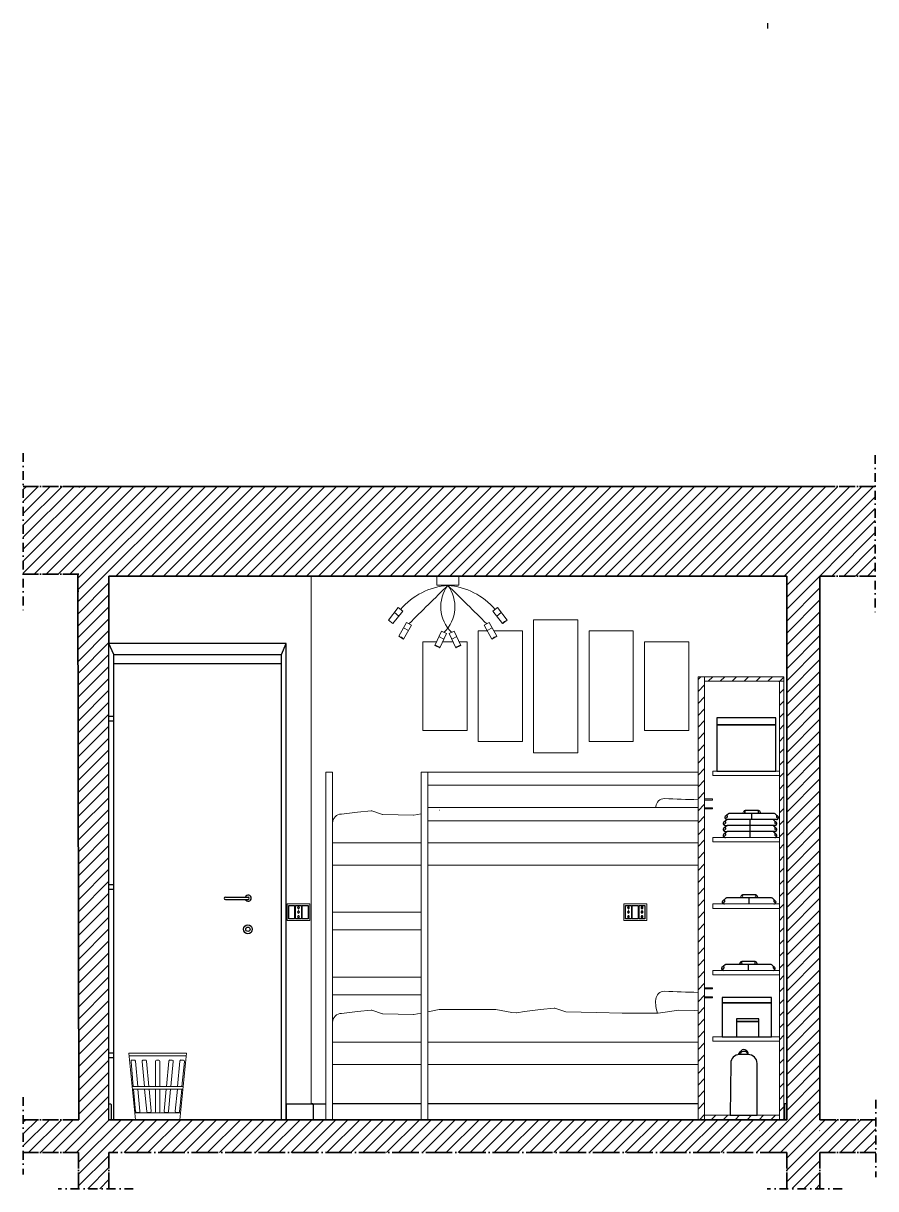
# Model space of a CAD drawing. Header units: millimetres. Extents: x 1104 to 6167, y 592 to 2113.
# Drawn here: x 5556 to 5941, y 968 to 1494 of the extents above; entities that cross this region are included whole.
import ezdxf

# ---------------------------------------------------------------- set-up
doc = ezdxf.new("R2010")
doc.units = ezdxf.units.MM
doc.linetypes.add('ACAD_ISO04W100', pattern=[30, 24, -3, 0, -3])
doc.linetypes.add('DASHDOT', pattern=[1, 0.5, -0.25, 0, -0.25])
for name, color, linetype, lineweight in [('A-DOOR-FULL', 9, 'Continuous', 25), ('A-FLOR-LEVL', 3, 'Continuous', 35), ('A-FURN', 2, 'Continuous', 18), ('A-WALL-FULL-EXTR', 3, 'Continuous', 35), ('acessori 2', 7, 'Continuous', 13), ('CAMPITURA', 14, 'Continuous', 25)]:
    doc.layers.add(name, color=color, linetype=linetype, lineweight=lineweight)
for name, color, linetype in [('A-SECT-D-MCUC', 12, 'Continuous'), ('ACCESSORI', 8, 'Continuous'), ('BATTISCOPA', 10, 'Continuous'), ('SECT-SYMB', 6, 'Continuous')]:
    doc.layers.add(name, color=color, linetype=linetype)
pattern_1 = [(45, (-157.64, 33.828), (-2.6940768, 2.6940768), [])]

msp = doc.modelspace()

# ---------------------------------------------------------------- hatches: boundary and pattern name
at = {"layer": 'A-SECT-D-MCUC'}
h = msp.add_hatch(dxfattribs=at)
h.set_pattern_fill('ANSI31', color=256, scale=1.2)
h.set_pattern_definition(pattern_1)
h.paths.add_polyline_path([(5864.09, 1199.09), (5861.09, 1199.09), (5861.09, 999.09), (5864.09, 999.09)])
h = msp.add_hatch(dxfattribs=at)
h.set_pattern_fill('ANSI31', color=256, scale=1.2)
h.set_pattern_definition(pattern_1)
h.paths.add_polyline_path([(5899.85, 1197.09), (5899.85, 1199.09), (5864.09, 1199.09), (5864.09, 1197.09)])
h = msp.add_hatch(dxfattribs=at)
h.set_pattern_fill('ANSI31', color=256, scale=1.2)
h.set_pattern_definition(pattern_1)
h.paths.add_polyline_path([(5899.85, 1197.09), (5897.85, 1197.09), (5897.85, 999.09), (5899.85, 999.09)])
h = msp.add_hatch(dxfattribs=at)
h.set_pattern_fill('ANSI31', color=256, scale=1.2)
h.set_pattern_definition(pattern_1)
h.paths.add_polyline_path([(5864.09, 1001.09), (5864.09, 999.09), (5897.85, 999.09), (5897.85, 1001.09)])

# ---------------------------------------------------------------- linework, layer by layer
msp.add_line((5693.09, 999.09), (5696.59, 999.09))
at = {"layer": 'A-DOOR-FULL'}
for p, q in [((5595.11, 999.09), (5595.11, 1214.09)), ((5675.11, 1214.09), (5595.11, 1214.09)), ((5597.32, 1209.09), (5595.11, 1214.09)), ((5675.11, 1214.09), (5596.15, 1214.09)), ((5673.09, 1209.09), (5675.11, 1214.09)), ((5675.11, 999.09), (5675.11, 1214.09)), ((5597.32, 999.09), (5597.32, 1209.09)), ((5597.32, 1209.09), (5673.09, 1209.09)), ((5597.32, 1205.09), (5673.09, 1205.09)), ((5673.09, 999.09), (5673.09, 1209.09)), ((5597.32, 1181.09), (5595.11, 1181.09)), ((5597.32, 1179.09), (5595.11, 1179.09)), ((5597.32, 1105.09), (5595.11, 1105.09)), ((5597.32, 1103.09), (5595.11, 1103.09)), ((5647.71, 1099.59), (5657.99, 1099.59)), ((5597.32, 1029.09), (5595.11, 1029.09)), ((5597.32, 1027.09), (5595.11, 1027.09))]:
    msp.add_line(p, q, dxfattribs=at)
msp.add_lwpolyline([(5647.71, 1098.59), (5657.99, 1098.59, 1), (5657.99, 1099.59)], format="xyb", dxfattribs=at)
for radius in [2, 1]:
    msp.add_circle((5657.86, 1085.09), radius, dxfattribs=at)
for centre, radius, start, end in [((5657.99, 1099.09), 1.38, 201.3169, 158.6831), ((5647.71, 1099.09), 0.5, 90, 270)]:
    msp.add_arc(centre, radius, start, end, dxfattribs=at)
at = {"layer": 'A-FLOR-LEVL', "linetype": 'ACAD_ISO04W100', "ltscale": 0.3}
for p, q in [((5581.46, 1285.02), (5556.46, 1285.02)), ((5941.15, 1285.02), (5916.15, 1285.02)), ((5581.46, 1245.45), (5556.46, 1245.45)), ((5941.15, 1244.55), (5916.15, 1244.55)), ((5581.46, 999.09), (5556.46, 999.09)), ((5916.15, 999.09), (5941.31, 999.09)), ((5581.45, 984.31), (5556.46, 984.31)), ((5581.45, 984.31), (5581.45, 967.96)), ((5595.11, 984.31), (5595.11, 967.96)), ((5901.15, 984.31), (5901.15, 967.96)), ((5941.31, 984.31), (5916.15, 984.31)), ((5916.15, 984.31), (5916.15, 967.96))]:
    msp.add_line(p, q, dxfattribs=at)
at = {"layer": 'A-FLOR-LEVL'}
msp.add_line((5595.11, 999.09), (5901.15, 999.09), dxfattribs=at)
at = {"layer": 'A-FLOR-LEVL', "linetype": 'ACAD_ISO04W100', "ltscale": 0.5}
msp.add_line((5901.15, 984.31), (5595.11, 984.31), dxfattribs=at)
at = {"layer": 'A-FURN'}
for p, q in [((5686.37, 1244.55), (5686.37, 1006.09)), ((5743.1, 1240.39), (5743.1, 1244.55)), ((5753.16, 1240.39), (5753.16, 1244.55)), ((5743.1, 1240.39), (5753.16, 1240.39)), ((5724.03, 1228.1), (5726.05, 1226.53)), ((5772.23, 1228.1), (5770.21, 1226.53)), ((5728.08, 1221.19), (5730.31, 1219.95)), ((5768.18, 1221.19), (5765.95, 1219.95)), ((5806.87, 1224.8), (5786.87, 1224.8)), ((5786.87, 1224.8), (5786.87, 1164.8)), ((5806.87, 1164.8), (5806.87, 1224.8)), ((5744.08, 1217.22), (5746.39, 1216.13)), ((5752.18, 1217.22), (5749.87, 1216.13)), ((5761.87, 1219.8), (5761.87, 1169.8)), ((5766.03, 1219.8), (5761.87, 1219.8)), ((5781.87, 1219.8), (5768.95, 1219.8)), ((5781.87, 1169.8), (5781.87, 1219.8)), ((5831.87, 1219.8), (5811.87, 1219.8)), ((5811.87, 1219.8), (5811.87, 1169.8)), ((5831.87, 1169.8), (5831.87, 1219.8)), ((5736.87, 1214.8), (5736.87, 1174.8)), ((5738.18, 1214.8), (5736.87, 1214.8)), ((5742.94, 1214.8), (5738.18, 1214.8)), ((5750.49, 1214.8), (5745.77, 1214.8)), ((5756.87, 1214.8), (5753.32, 1214.8)), ((5756.87, 1174.8), (5756.87, 1214.8)), ((5856.87, 1214.8), (5836.87, 1214.8)), ((5836.87, 1214.8), (5836.87, 1174.8)), ((5856.87, 1174.8), (5856.87, 1214.8)), ((5861.09, 999.09), (5861.09, 1199.09)), ((5861.09, 1199.09), (5899.85, 1199.09)), ((5864.09, 1199.09), (5864.09, 999.09)), ((5864.09, 1197.09), (5899.85, 1197.09)), ((5897.85, 1197.09), (5897.85, 999.09)), ((5899.85, 1199.09), (5899.85, 999.09)), ((5736.87, 1174.8), (5756.87, 1174.8)), ((5836.87, 1174.8), (5856.87, 1174.8)), ((5761.87, 1169.8), (5781.87, 1169.8)), ((5811.87, 1169.8), (5831.87, 1169.8)), ((5786.87, 1164.8), (5806.87, 1164.8)), ((5696.09, 1156.09), (5693.09, 1156.09)), ((5693.09, 1156.09), (5693.09, 999.09)), ((5696.09, 999.09), (5696.09, 1156.09)), ((5736.09, 1156.09), (5736.09, 999.09)), ((5739.09, 1156.09), (5736.09, 1156.09)), ((5739.09, 999.09), (5739.09, 1156.09)), ((5861.09, 1156.09), (5739.09, 1156.09)), ((5867.85, 1156.53), (5867.85, 1154.53)), ((5897.85, 1156.53), (5867.85, 1156.53)), ((5897.85, 1154.53), (5867.85, 1154.53)), ((5739.09, 1150.09), (5861.09, 1150.09)), ((5700.09, 1137.09), (5707.31, 1137.94)), ((5707.31, 1137.94), (5713.58, 1138.6)), ((5713.79, 1138.57), (5718.68, 1136.91)), ((5718.83, 1136.89), (5732.61, 1136.56)), ((5732.72, 1136.57), (5736.09, 1137.24)), ((5861.09, 1140.09), (5739.09, 1140.09)), ((5696.09, 1133.09), (5696.09, 1124.09)), ((5739.09, 1134.09), (5861.09, 1134.09)), ((5897.85, 1126.53), (5867.85, 1126.53)), ((5867.85, 1126.53), (5867.85, 1124.53)), ((5736.09, 1124.09), (5696.09, 1124.09)), ((5861.09, 1124.09), (5739.09, 1124.09)), ((5897.85, 1124.53), (5867.85, 1124.53)), ((5736.09, 1114.09), (5696.09, 1114.09)), ((5861.09, 1114.09), (5739.09, 1114.09)), ((5897.85, 1096.53), (5867.85, 1096.53)), ((5867.85, 1096.53), (5867.85, 1094.53)), ((5897.85, 1094.53), (5867.85, 1094.53)), ((5696.09, 1092.79), (5736.09, 1092.79)), ((5736.09, 1084.79), (5696.09, 1084.79)), ((5696.09, 1063.49), (5736.09, 1063.49)), ((5897.85, 1066.53), (5867.85, 1066.53)), ((5867.85, 1066.53), (5867.85, 1064.53)), ((5897.85, 1064.53), (5867.85, 1064.53)), ((5736.09, 1055.49), (5696.09, 1055.49)), ((5864.09, 1054.64), (5864.09, 1054.14)), ((5696.09, 1043.09), (5696.09, 1034.09)), ((5696.09, 1034.09), (5736.09, 1034.09)), ((5739.09, 1034.09), (5861.09, 1034.09)), ((5897.85, 1036.53), (5867.85, 1036.53)), ((5867.85, 1036.53), (5867.85, 1034.53)), ((5897.85, 1034.53), (5867.85, 1034.53)), ((5630.12, 1029.09), (5604.12, 1029.09)), ((5604.12, 1029.09), (5607.12, 999.09)), ((5630, 1027.93), (5604.24, 1027.93)), ((5630.12, 1029.09), (5627.12, 999.09)), ((5606.13, 1014.09), (5605.09, 1025.43)), ((5605.54, 1025.97), (5606.51, 1026.06)), ((5607.05, 1025.61), (5608.11, 1014.09)), ((5611.13, 1014.09), (5610.09, 1025.43)), ((5610.54, 1025.97), (5611.51, 1026.06)), ((5612.05, 1025.61), (5613.11, 1014.09)), ((5616.13, 1014.09), (5616.13, 1025.48)), ((5616.63, 1025.98), (5617.6, 1025.98)), ((5618.1, 1025.48), (5618.1, 1014.09)), ((5621.12, 1014.09), (5622.2, 1025.61)), ((5622.75, 1026.06), (5623.72, 1025.97)), ((5624.17, 1025.43), (5623.1, 1014.09)), ((5626.12, 1014.09), (5627.2, 1025.61)), ((5627.75, 1026.06), (5628.72, 1025.97)), ((5629.17, 1025.43), (5628.1, 1014.09)), ((5696.09, 1024.09), (5736.09, 1024.09)), ((5739.09, 1024.09), (5861.09, 1024.09)), ((5628.62, 1014.09), (5605.62, 1014.09)), ((5628.5, 1012.93), (5605.74, 1012.93)), ((5607.17, 1002.76), (5606.24, 1012.93)), ((5608.22, 1012.93), (5609.14, 1002.94)), ((5612.17, 1002.76), (5611.24, 1012.93)), ((5613.22, 1012.93), (5614.14, 1002.94)), ((5616.13, 1002.71), (5616.13, 1012.93)), ((5618.1, 1012.93), (5618.1, 1002.71)), ((5620.07, 1002.95), (5621.01, 1012.93)), ((5622.99, 1012.93), (5622.04, 1002.76)), ((5625.07, 1002.95), (5626.01, 1012.93)), ((5627.99, 1012.93), (5627.04, 1002.76)), ((5606.81, 1002.21), (5627.43, 1002.21)), ((5607.72, 1002.31), (5608.69, 1002.4)), ((5612.72, 1002.31), (5613.69, 1002.4)), ((5616.63, 1002.21), (5617.6, 1002.21)), ((5620.52, 1002.4), (5621.49, 1002.31)), ((5625.52, 1002.4), (5626.49, 1002.31)), ((5864.09, 1001.09), (5897.85, 1001.09)), ((5607.12, 999.09), (5627.12, 999.09))]:
    msp.add_line(p, q, dxfattribs=at)
for points in [[(5725.75, 1230.32), (5727.77, 1228.75), (5723.37, 1223.08), (5721.35, 1224.65)], [(5770.51, 1230.32), (5768.49, 1228.75), (5772.89, 1223.08), (5774.91, 1224.65)], [(5729.44, 1223.65), (5731.68, 1222.4), (5728.19, 1216.13), (5725.96, 1217.37)], [(5766.82, 1223.65), (5764.58, 1222.4), (5768.07, 1216.13), (5770.3, 1217.37)], [(5745.27, 1219.76), (5747.59, 1218.67), (5744.53, 1212.17), (5742.22, 1213.26)], [(5750.99, 1219.76), (5748.67, 1218.67), (5751.73, 1212.17), (5754.05, 1213.26)], [(5675.56, 1096.6), (5685.87, 1096.6), (5685.87, 1089.09), (5675.56, 1089.09)], [(5827.61, 1096.6), (5837.92, 1096.6), (5837.92, 1089.09), (5827.61, 1089.09)]]:
    msp.add_lwpolyline(points, close=True, dxfattribs=at)
for points in [[(5696.09, 1043.09, -0.414214), (5700.09, 1047.09), (5707.31, 1047.94), (5713.58, 1048.6, -0.108285), (5713.79, 1048.57), (5718.68, 1046.91, 0.075837), (5718.83, 1046.89), (5732.61, 1046.56, 0.055395), (5732.72, 1046.57), (5736.09, 1047.24)], [(5739.09, 1047.84), (5744.23, 1048.87, -0.049372), (5744.33, 1048.88), (5760.53, 1048.88), (5769.77, 1048.88, -0.046582), (5769.86, 1048.87), (5777.03, 1047.52), (5779.17, 1047.33, 0.067303), (5779.31, 1047.34), (5782.72, 1047.98), (5789.94, 1048.82), (5796.2, 1049.48, -0.108285), (5796.42, 1049.45), (5801.38, 1047.77), (5815.3, 1047.44), (5826.91, 1047.16), (5843.16, 1047.16), (5852.44, 1048.62), (5859.66, 1048.4), (5861.09, 1048.28)]]:
    msp.add_lwpolyline(points, format="xyb", dxfattribs=at)
for centre, radius, start, end in [((5750.79, 1208.68), 31.82, 94.7948, 139.045), ((66942.97, -60716.01), 87082.74, 134.6456903, 134.6619425), ((5760.99, 1230.76), 16.06, 143.1879, 225.9976), ((5735.28, 1230.76), 16.06, 314.0024, 36.8121), ((5745.47, 1208.68), 31.82, 40.955, 85.2052), ((-55446.7, -60716.01), 87082.74, 45.3380575, 45.3543097), ((5776.18, 1220.93), 3.93, 108.8145, 146.7921), ((5725.27, 1213.5), 3.93, 41.9807, 79.9583), ((5770.99, 1213.5), 3.93, 100.0417, 138.0193), ((5741.79, 1209.36), 3.93, 45.8057, 83.7833), ((5754.47, 1209.36), 3.93, 96.2167, 134.1943), ((5845.99, 1140.09), 4, 90, 174.3738), ((5868.92, 1608.97), 465.44, 267.1768, 269.0369), ((5700.09, 1133.09), 4, 90, 180), ((5700.09, 1133.09), 4, 90, 180), ((5713.63, 1138.1), 0.5, 71.2759, 95.9968), ((5718.84, 1137.39), 0.5, 251.2759, 268.6233), ((5744.33, 1138.38), 0.5, 90, 101.306), ((5856.14, 1139.09), 14.2, 174.3738, 175.9618), ((5732.63, 1137.06), 0.5, 268.6233, 281.306), ((5856.14, 1052.09), 14.2, 174.3738, 200.6165), ((5845.99, 1053.09), 4, 90, 174.3738), ((5868.92, 1521.97), 465.44, 267.1768, 269.0369), ((5605.59, 1025.48), 0.5, 95.2515, 185.2515), ((5606.56, 1025.56), 0.5, 5.2515, 95.2515), ((5610.59, 1025.48), 0.5, 95.2515, 185.2515), ((5611.56, 1025.56), 0.5, 5.2515, 95.2515), ((5616.63, 1025.48), 0.5, 90, 180), ((5617.6, 1025.48), 0.5, 0, 90), ((5622.7, 1025.57), 0.5, 84.6258, 174.6258), ((5623.67, 1025.47), 0.5, 354.6258, 84.6258), ((5627.7, 1025.57), 0.5, 84.6258, 174.6258), ((5628.67, 1025.47), 0.5, 354.6258, 84.6258), ((5607.67, 1002.8), 0.5, 185.2515, 275.2515), ((5608.64, 1002.89), 0.5, 275.2515, 5.2515), ((5612.67, 1002.8), 0.5, 185.2515, 275.2515), ((5613.64, 1002.89), 0.5, 275.2515, 5.2515), ((5616.63, 1002.71), 0.5, 180, 270), ((5617.6, 1002.71), 0.5, 270, 0), ((5620.57, 1002.9), 0.5, 174.6258, 264.6258), ((5621.54, 1002.81), 0.5, 264.6258, 354.6258), ((5625.57, 1002.9), 0.5, 174.6258, 264.6258), ((5626.54, 1002.81), 0.5, 264.6258, 354.6258)]:
    msp.add_arc(centre, radius, start, end, dxfattribs=at)
at = {"layer": 'A-SECT-D-MCUC', "linetype": 'Continuous'}
for p, q in [((5556.46, 1278.26), (5563.22, 1285.02)), ((5556.46, 1272.88), (5568.61, 1285.02)), ((5556.46, 1267.49), (5573.99, 1285.02)), ((5556.46, 1262.1), (5579.38, 1285.02)), ((5556.46, 1256.71), (5584.77, 1285.02)), ((5556.46, 1251.32), (5590.16, 1285.02)), ((5556.46, 1245.93), (5595.55, 1285.02)), ((5561.36, 1245.45), (5600.93, 1285.02)), ((5566.74, 1245.45), (5606.32, 1285.02)), ((5572.13, 1245.45), (5611.71, 1285.02)), ((5577.52, 1245.45), (5617.1, 1285.02)), ((5581.14, 1243.68), (5622.49, 1285.02)), ((5581.15, 1238.3), (5627.87, 1285.02)), ((5581.15, 1232.91), (5633.26, 1285.02)), ((5581.46, 1284.59), (5581.89, 1285.02)), ((5598.18, 1244.55), (5638.65, 1285.02)), ((5603.57, 1244.55), (5644.04, 1285.02)), ((5608.96, 1244.55), (5649.43, 1285.02)), ((5614.34, 1244.55), (5654.82, 1285.02)), ((5619.73, 1244.55), (5660.2, 1285.02)), ((5625.12, 1244.55), (5665.59, 1285.02)), ((5630.51, 1244.55), (5670.98, 1285.02)), ((5635.9, 1244.55), (5676.37, 1285.02)), ((5641.28, 1244.55), (5681.76, 1285.02)), ((5646.67, 1244.55), (5687.14, 1285.02)), ((5652.06, 1244.55), (5692.53, 1285.02)), ((5657.45, 1244.55), (5697.92, 1285.02)), ((5662.84, 1244.55), (5703.31, 1285.02)), ((5668.23, 1244.55), (5708.7, 1285.02)), ((5673.61, 1244.55), (5714.09, 1285.02)), ((5679, 1244.55), (5719.47, 1285.02)), ((5684.39, 1244.55), (5724.86, 1285.02)), ((5689.78, 1244.55), (5730.25, 1285.02)), ((5695.17, 1244.55), (5735.64, 1285.02)), ((5700.55, 1244.55), (5741.03, 1285.02)), ((5705.94, 1244.55), (5746.41, 1285.02)), ((5711.33, 1244.55), (5751.8, 1285.02)), ((5716.72, 1244.55), (5757.19, 1285.02)), ((5722.11, 1244.55), (5762.58, 1285.02)), ((5727.5, 1244.55), (5767.97, 1285.02)), ((5732.88, 1244.55), (5773.35, 1285.02)), ((5738.27, 1244.55), (5778.74, 1285.02)), ((5743.66, 1244.55), (5784.13, 1285.02)), ((5749.05, 1244.55), (5789.52, 1285.02)), ((5754.44, 1244.55), (5794.91, 1285.02)), ((5759.82, 1244.55), (5800.3, 1285.02)), ((5765.21, 1244.55), (5805.68, 1285.02)), ((5770.6, 1244.55), (5811.07, 1285.02)), ((5775.99, 1244.55), (5816.46, 1285.02)), ((5781.38, 1244.55), (5821.85, 1285.02)), ((5786.76, 1244.55), (5827.24, 1285.02)), ((5792.15, 1244.55), (5832.62, 1285.02)), ((5797.54, 1244.55), (5838.01, 1285.02)), ((5802.93, 1244.55), (5843.4, 1285.02)), ((5808.32, 1244.55), (5848.79, 1285.02)), ((5813.71, 1244.55), (5854.18, 1285.02)), ((5819.09, 1244.55), (5859.57, 1285.02)), ((5824.48, 1244.55), (5864.95, 1285.02)), ((5829.87, 1244.55), (5870.34, 1285.02)), ((5835.26, 1244.55), (5875.73, 1285.02)), ((5840.65, 1244.55), (5881.12, 1285.02)), ((5846.03, 1244.55), (5886.51, 1285.02)), ((5851.42, 1244.55), (5891.89, 1285.02)), ((5856.81, 1244.55), (5897.28, 1285.02)), ((5862.2, 1244.55), (5902.67, 1285.02)), ((5867.59, 1244.55), (5908.06, 1285.02)), ((5872.98, 1244.55), (5913.45, 1285.02)), ((5878.36, 1244.55), (5918.84, 1285.02)), ((5883.75, 1244.55), (5924.22, 1285.02)), ((5889.14, 1244.55), (5929.61, 1285.02)), ((5894.53, 1244.55), (5935, 1285.02)), ((5899.92, 1244.55), (5940.39, 1285.02)), ((5901.15, 1240.4), (5941.15, 1280.4)), ((5901.15, 1235.01), (5941.15, 1275.01)), ((5901.15, 1229.62), (5941.15, 1269.62)), ((5921.47, 1244.55), (5941.15, 1264.23)), ((5926.86, 1244.55), (5941.15, 1258.84)), ((5932.25, 1244.55), (5941.15, 1253.45)), ((5581.16, 1227.53), (5595.11, 1241.49)), ((5901.15, 1224.23), (5916.15, 1239.23)), ((5581.17, 1222.15), (5595.11, 1236.1)), ((5901.15, 1218.84), (5916.15, 1233.84)), ((5581.18, 1216.77), (5595.11, 1230.71)), ((5901.15, 1213.45), (5916.15, 1228.45)), ((5581.18, 1211.39), (5595.11, 1225.32)), ((5901.15, 1208.07), (5916.15, 1223.07)), ((5581.19, 1206.01), (5595.11, 1219.93)), ((5901.15, 1202.68), (5916.15, 1217.68)), ((5581.2, 1200.63), (5595.11, 1214.55)), ((5901.15, 1197.29), (5916.15, 1212.29)), ((5581.2, 1195.25), (5595.11, 1209.16)), ((5901.15, 1191.9), (5916.15, 1206.9)), ((5581.21, 1189.86), (5595.11, 1203.77)), ((5901.15, 1186.51), (5916.15, 1201.51)), ((5581.22, 1184.48), (5595.11, 1198.38)), ((5901.15, 1181.13), (5916.15, 1196.13)), ((5581.22, 1179.1), (5595.11, 1192.99)), ((5901.15, 1175.74), (5916.15, 1190.74)), ((5581.23, 1173.72), (5595.11, 1187.6)), ((5901.15, 1170.35), (5916.15, 1185.35)), ((5581.24, 1168.34), (5595.11, 1182.22)), ((5901.15, 1164.96), (5916.15, 1179.96)), ((5581.25, 1162.96), (5595.11, 1176.83)), ((5901.15, 1159.57), (5916.15, 1174.57)), ((5581.25, 1157.58), (5595.11, 1171.44)), ((5901.15, 1154.18), (5916.15, 1169.18)), ((5581.26, 1152.2), (5595.11, 1166.05)), ((5901.15, 1148.8), (5916.15, 1163.8)), ((5581.27, 1146.82), (5595.11, 1160.66)), ((5901.15, 1143.41), (5916.15, 1158.41)), ((5581.27, 1141.43), (5595.11, 1155.28)), ((5901.15, 1138.02), (5916.15, 1153.02)), ((5581.28, 1136.05), (5595.11, 1149.89)), ((5901.15, 1132.63), (5916.15, 1147.63)), ((5581.29, 1130.67), (5595.11, 1144.5)), ((5901.15, 1127.24), (5916.15, 1142.24)), ((5581.29, 1125.29), (5595.11, 1139.11)), ((5901.15, 1121.86), (5916.15, 1136.86)), ((5581.3, 1119.91), (5595.11, 1133.72)), ((5901.15, 1116.47), (5916.15, 1131.47)), ((5581.31, 1114.53), (5595.11, 1128.33)), ((5901.15, 1111.08), (5916.15, 1126.08)), ((5581.31, 1109.15), (5595.11, 1122.95)), ((5581.32, 1103.77), (5595.11, 1117.56)), ((5901.15, 1105.69), (5916.15, 1120.69)), ((5581.33, 1098.39), (5595.11, 1112.17)), ((5901.15, 1100.3), (5916.15, 1115.3)), ((5581.34, 1093), (5595.11, 1106.78)), ((5901.15, 1094.91), (5916.15, 1109.91)), ((5581.34, 1087.62), (5595.11, 1101.39)), ((5901.15, 1089.53), (5916.15, 1104.53)), ((5581.35, 1082.24), (5595.11, 1096.01)), ((5901.15, 1084.14), (5916.15, 1099.14)), ((5581.36, 1076.86), (5595.11, 1090.62)), ((5901.15, 1078.75), (5916.15, 1093.75)), ((5581.36, 1071.48), (5595.11, 1085.23)), ((5901.15, 1073.36), (5916.15, 1088.36)), ((5581.37, 1066.1), (5595.11, 1079.84)), ((5901.15, 1067.97), (5916.15, 1082.97)), ((5581.38, 1060.72), (5595.11, 1074.45)), ((5901.15, 1062.59), (5916.15, 1077.59)), ((5581.38, 1055.34), (5595.11, 1069.06)), ((5901.15, 1057.2), (5916.15, 1072.2)), ((5581.39, 1049.95), (5595.11, 1063.68)), ((5901.15, 1051.81), (5916.15, 1066.81)), ((5581.4, 1044.57), (5595.11, 1058.29)), ((5901.15, 1046.42), (5916.15, 1061.42)), ((5581.41, 1039.19), (5595.11, 1052.9)), ((5901.15, 1041.03), (5916.15, 1056.03)), ((5581.41, 1033.81), (5595.11, 1047.51)), ((5901.15, 1035.65), (5916.15, 1050.65)), ((5581.42, 1028.43), (5595.11, 1042.12)), ((5901.15, 1030.26), (5916.15, 1045.26)), ((5581.43, 1023.05), (5595.11, 1036.74)), ((5901.15, 1024.87), (5916.15, 1039.87)), ((5581.43, 1017.67), (5595.11, 1031.35)), ((5901.15, 1019.48), (5916.15, 1034.48)), ((5901.15, 1014.09), (5916.15, 1029.09)), ((5581.44, 1012.29), (5595.11, 1025.96)), ((5901.15, 1008.7), (5916.15, 1023.7)), ((5581.45, 1006.91), (5595.11, 1020.57)), ((5901.15, 1003.32), (5916.15, 1018.32)), ((5581.45, 1001.52), (5595.11, 1015.18)), ((5887.53, 984.31), (5916.15, 1012.93)), ((5569.63, 984.31), (5595.11, 1009.8)), ((5892.92, 984.31), (5916.15, 1007.54)), ((5575.02, 984.31), (5595.11, 1004.41)), ((5898.31, 984.31), (5916.15, 1002.15)), ((5556.46, 998.08), (5557.47, 999.09)), ((5556.46, 992.69), (5562.86, 999.09)), ((5556.46, 987.3), (5568.25, 999.09)), ((5558.85, 984.31), (5573.64, 999.09)), ((5564.24, 984.31), (5579.02, 999.09)), ((5580.41, 984.31), (5595.19, 999.09)), ((5581.45, 979.97), (5600.58, 999.09)), ((5581.45, 974.58), (5605.97, 999.09)), ((5596.57, 984.31), (5611.35, 999.09)), ((5601.96, 984.31), (5616.74, 999.09)), ((5607.35, 984.31), (5622.13, 999.09)), ((5612.74, 984.31), (5627.52, 999.09)), ((5618.12, 984.31), (5632.91, 999.09)), ((5623.51, 984.31), (5638.29, 999.09)), ((5628.9, 984.31), (5643.68, 999.09)), ((5634.29, 984.31), (5649.07, 999.09)), ((5639.68, 984.31), (5654.46, 999.09)), ((5645.06, 984.31), (5659.85, 999.09)), ((5650.45, 984.31), (5665.24, 999.09)), ((5655.84, 984.31), (5670.62, 999.09)), ((5661.23, 984.31), (5676.01, 999.09)), ((5666.62, 984.31), (5681.4, 999.09)), ((5672.01, 984.31), (5686.79, 999.09)), ((5677.39, 984.31), (5692.18, 999.09)), ((5682.78, 984.31), (5697.56, 999.09)), ((5688.17, 984.31), (5702.95, 999.09)), ((5693.56, 984.31), (5708.34, 999.09)), ((5698.95, 984.31), (5713.73, 999.09)), ((5704.33, 984.31), (5719.12, 999.09)), ((5709.72, 984.31), (5724.5, 999.09)), ((5715.11, 984.31), (5729.89, 999.09)), ((5720.5, 984.31), (5735.28, 999.09)), ((5725.89, 984.31), (5740.67, 999.09)), ((5731.28, 984.31), (5746.06, 999.09)), ((5736.66, 984.31), (5751.45, 999.09)), ((5742.05, 984.31), (5756.83, 999.09)), ((5747.44, 984.31), (5762.22, 999.09)), ((5752.83, 984.31), (5767.61, 999.09)), ((5758.22, 984.31), (5773, 999.09)), ((5763.6, 984.31), (5778.39, 999.09)), ((5768.99, 984.31), (5783.77, 999.09)), ((5774.38, 984.31), (5789.16, 999.09)), ((5779.77, 984.31), (5794.55, 999.09)), ((5785.16, 984.31), (5799.94, 999.09)), ((5790.54, 984.31), (5805.33, 999.09)), ((5795.93, 984.31), (5810.72, 999.09)), ((5801.32, 984.31), (5816.1, 999.09)), ((5806.71, 984.31), (5821.49, 999.09)), ((5812.1, 984.31), (5826.88, 999.09)), ((5817.49, 984.31), (5832.27, 999.09)), ((5822.87, 984.31), (5837.66, 999.09)), ((5828.26, 984.31), (5843.04, 999.09)), ((5833.65, 984.31), (5848.43, 999.09)), ((5839.04, 984.31), (5853.82, 999.09)), ((5844.43, 984.31), (5859.21, 999.09)), ((5849.81, 984.31), (5864.6, 999.09)), ((5855.2, 984.31), (5869.99, 999.09)), ((5860.59, 984.31), (5875.37, 999.09)), ((5865.98, 984.31), (5880.76, 999.09)), ((5871.37, 984.31), (5886.15, 999.09)), ((5876.76, 984.31), (5891.54, 999.09)), ((5882.14, 984.31), (5896.93, 999.09)), ((5901.15, 981.76), (5918.48, 999.09)), ((5901.15, 976.38), (5923.87, 999.09)), ((5901.15, 970.99), (5929.25, 999.09)), ((5919.86, 984.31), (5934.64, 999.09)), ((5925.25, 984.31), (5940.03, 999.09)), ((5930.64, 984.31), (5941.31, 994.99)), ((5915.98, 994.09), (5916.15, 994.26)), ((5936.03, 984.31), (5941.31, 989.6)), ((5581.45, 969.2), (5595.11, 982.85)), ((5903.6, 968.05), (5916.15, 980.6)), ((5585.6, 967.96), (5595.11, 977.47)), ((5908.89, 967.96), (5916.15, 975.21)), ((5590.99, 967.96), (5595.11, 972.08)), ((5914.28, 967.96), (5916.15, 969.82))]:
    msp.add_line(p, q, dxfattribs=at)
at = {"layer": 'A-WALL-FULL-EXTR', "linetype": 'DASHDOT', "ltscale": 8}
for p, q in [((5556.46, 1300.08), (5556.46, 1228.54)), ((5941.15, 1299.19), (5941.15, 1227.64)), ((5556.46, 1009.31), (5556.46, 974.3)), ((5941.31, 1008.14), (5941.31, 973.12)), ((5606.12, 967.96), (5572.2, 967.96)), ((5926.16, 967.96), (5892.24, 967.96))]:
    msp.add_line(p, q, dxfattribs=at)
at = {"layer": 'A-WALL-FULL-EXTR'}
for p, q in [((5581.46, 1285.02), (5916.15, 1285.02)), ((5581.46, 999.09), (5581.14, 1245.45)), ((5595.11, 1244.55), (5595.11, 1214.09)), ((5595.11, 1244.55), (5901.15, 1244.55)), ((5901.15, 1244.55), (5901.15, 999.09)), ((5916.15, 999.09), (5916.15, 1244.55)), ((5581.46, 1237.75), (5581.15, 1237.75))]:
    msp.add_line(p, q, dxfattribs=at)
at = {"layer": 'ACCESSORI'}
for p, q in [((5874.81, 1137.24), (5873.35, 1135.95)), ((5895.5, 1137.38), (5875.17, 1137.38)), ((5881.36, 1137.38), (5881.56, 1138)), ((5882.62, 1137.38), (5882.3, 1137.92)), ((5887.91, 1138.74), (5882.77, 1138.74)), ((5885.34, 1134.67), (5885.34, 1137.38)), ((5888.05, 1137.38), (5888.37, 1137.92)), ((5889.43, 1137.33), (5889.14, 1138.06)), ((5895.86, 1137.24), (5897.32, 1135.95)), ((5874.05, 1134.53), (5872.59, 1133.24)), ((5874.05, 1131.82), (5872.59, 1130.52)), ((5873.45, 1133.04), (5872.74, 1132.22)), ((5873.23, 1133.8), (5873.45, 1133.58)), ((5873.45, 1133.58), (5873.45, 1133.04)), ((5873.45, 1131.95), (5874.41, 1131.95)), ((5874.21, 1135.75), (5873.5, 1134.93)), ((5873.99, 1136.52), (5874.21, 1136.29)), ((5874.21, 1136.29), (5874.21, 1135.75)), ((5894.75, 1134.67), (5874.41, 1134.67)), ((5894.75, 1131.95), (5874.41, 1131.95)), ((5884.58, 1131.95), (5884.58, 1134.67)), ((5884.58, 1129.24), (5884.58, 1131.95)), ((5896.46, 1134.67), (5894.75, 1134.67)), ((5895.7, 1131.95), (5894.75, 1131.95)), ((5895.11, 1134.53), (5896.57, 1133.24)), ((5895.11, 1131.82), (5896.57, 1130.52)), ((5895.93, 1133.8), (5895.7, 1133.58)), ((5895.7, 1133.58), (5895.7, 1133.04)), ((5895.7, 1133.04), (5896.5, 1132.3)), ((5896.68, 1136.52), (5896.46, 1136.29)), ((5896.46, 1136.29), (5896.46, 1135.75)), ((5896.46, 1135.75), (5897.26, 1135.02)), ((5874.05, 1129.1), (5872.59, 1127.81)), ((5873.45, 1130.33), (5872.74, 1129.5)), ((5873.45, 1127.61), (5872.74, 1126.79)), ((5873.23, 1131.09), (5873.45, 1130.87)), ((5873.23, 1128.38), (5873.45, 1128.15)), ((5873.45, 1130.87), (5873.45, 1130.33)), ((5873.45, 1129.24), (5874.22, 1129.2)), ((5873.45, 1128.15), (5873.45, 1127.61)), ((5894.75, 1129.24), (5874.41, 1129.24)), ((5884.58, 1126.53), (5884.58, 1129.24)), ((5895.7, 1129.24), (5894.75, 1129.24)), ((5895.11, 1129.1), (5896.57, 1127.81)), ((5895.93, 1131.09), (5895.7, 1130.87)), ((5895.7, 1130.87), (5895.7, 1130.33)), ((5895.7, 1130.33), (5896.5, 1129.59)), ((5895.93, 1128.38), (5895.7, 1128.15)), ((5895.7, 1128.15), (5895.7, 1127.61)), ((5895.7, 1127.61), (5896.5, 1126.88)), ((5880.18, 1099.24), (5880.39, 1099.86)), ((5881.45, 1099.24), (5881.13, 1099.77)), ((5886.73, 1100.6), (5881.59, 1100.6)), ((5886.88, 1099.24), (5887.2, 1099.77)), ((5888.26, 1099.19), (5887.96, 1099.92)), ((5873.64, 1099.1), (5872.18, 1097.81)), ((5873.04, 1097.61), (5872.33, 1096.79)), ((5872.82, 1098.38), (5873.04, 1098.15)), ((5873.04, 1098.15), (5873.04, 1097.61)), ((5894.33, 1099.24), (5874, 1099.24)), ((5884.16, 1096.53), (5884.16, 1099.24)), ((5894.69, 1099.1), (5896.15, 1097.81)), ((5895.51, 1098.38), (5895.29, 1098.15)), ((5895.29, 1098.15), (5895.29, 1097.61)), ((5895.29, 1097.61), (5896.09, 1096.88)), ((5873.3, 1069.1), (5871.84, 1067.81)), ((5872.48, 1068.38), (5872.7, 1068.15)), ((5894, 1069.24), (5873.66, 1069.24)), ((5879.85, 1069.24), (5880.05, 1069.86)), ((5881.12, 1069.24), (5880.8, 1069.77)), ((5886.4, 1070.6), (5881.26, 1070.6)), ((5883.83, 1066.53), (5883.83, 1069.24)), ((5886.54, 1069.24), (5886.86, 1069.77)), ((5887.92, 1069.19), (5887.63, 1069.92)), ((5894.36, 1069.1), (5895.82, 1067.81)), ((5895.18, 1068.38), (5894.95, 1068.15)), ((5872.7, 1067.61), (5871.99, 1066.79)), ((5872.7, 1068.15), (5872.7, 1067.61)), ((5894.95, 1068.15), (5894.95, 1067.61)), ((5894.95, 1067.61), (5895.75, 1066.88)), ((5879.3, 1028.5), (5880.08, 1029.71)), ((5879.85, 1028.54), (5880.08, 1028.94)), ((5883.74, 1028.54), (5879.85, 1028.54)), ((5883.7, 1028.65), (5883.74, 1028.54)), ((5875.85, 1024.57), (5875.64, 1001.09)), ((5887.74, 1001.09), (5887.74, 1024.54)), ((5875.64, 1001.09), (5887.74, 1001.09))]:
    msp.add_line(p, q, dxfattribs=at)
for points in [[(5869.52, 1177.4), (5896.18, 1177.4), (5896.18, 1180.57), (5869.52, 1180.57)], [(5869.52, 1156.53), (5896.18, 1156.53), (5896.18, 1177.4), (5869.52, 1177.4)], [(5676.3, 1095.82), (5678.95, 1095.82), (5678.95, 1089.79), (5676.3, 1089.79)], [(5679.36, 1095.82), (5682.02, 1095.82), (5682.02, 1089.79), (5679.36, 1089.79)], [(5682.43, 1095.82), (5685.09, 1095.82), (5685.09, 1089.79), (5682.43, 1089.79)], [(5828.35, 1095.82), (5831.01, 1095.82), (5831.01, 1089.79), (5828.35, 1089.79)], [(5831.42, 1095.82), (5834.07, 1095.82), (5834.07, 1089.79), (5831.42, 1089.79)], [(5834.48, 1095.82), (5837.14, 1095.82), (5837.14, 1089.79), (5834.48, 1089.79)], [(5872.07, 1051.94), (5894.28, 1051.94), (5894.28, 1054.29), (5872.07, 1054.29)], [(5872.07, 1036.53), (5894.28, 1036.53), (5894.28, 1051.94), (5872.07, 1051.94)], [(5878.54, 1043.52), (5888.62, 1043.52), (5888.62, 1044.59), (5878.54, 1044.59)], [(5878.54, 1036.53), (5888.62, 1036.53), (5888.62, 1043.52), (5878.54, 1043.52)]]:
    msp.add_lwpolyline(points, close=True, dxfattribs=at)
for centre, radius, start, end in [((5875.17, 1136.84), 0.543, 90, 131.5408), ((5882.59, 1137.65), 1.09, 84.5122, 161.5014), ((5882.77, 1138.19), 0.543, 90, 210.9638), ((5887.91, 1138.19), 0.543, 329.0362, 90), ((5888.13, 1137.65), 1.09, 21.8891, 96.9761), ((5895.5, 1136.84), 0.543, 48.4592, 90), ((5872.95, 1132.83), 0.543, 131.5408, 202.4977), ((5873.45, 1133.04), 1.09, 202.4977, 270), ((5873.71, 1135.54), 0.543, 131.5408, 202.4977), ((5874.21, 1135.75), 1.09, 202.4977, 270), ((5874.41, 1134.12), 0.543, 90, 131.5408), ((5874.41, 1131.41), 0.543, 90, 131.5408), ((5894.75, 1134.12), 0.543, 48.4592, 90), ((5894.75, 1131.41), 0.543, 48.4592, 90), ((5895.7, 1133.04), 1.09, 270, 337.5023), ((5896.46, 1135.75), 1.09, 270, 337.5023), ((5896.21, 1132.83), 0.543, 337.5023, 48.4592), ((5896.96, 1135.54), 0.543, 337.5023, 48.4592), ((5872.95, 1130.12), 0.543, 131.5408, 202.4977), ((5872.95, 1127.4), 0.543, 131.5408, 202.4977), ((5873.45, 1130.33), 1.09, 202.4977, 270), ((5873.45, 1127.61), 1.09, 202.4977, 270), ((5874.41, 1128.7), 0.543, 90, 131.5408), ((5894.75, 1128.7), 0.543, 48.4592, 90), ((5895.7, 1130.33), 1.09, 270, 337.5023), ((5895.7, 1127.61), 1.09, 270, 337.5023), ((5896.21, 1130.12), 0.543, 337.5023, 48.4592), ((5896.21, 1127.4), 0.543, 337.5023, 48.4592), ((5881.42, 1099.51), 1.09, 84.5122, 161.5014), ((5881.59, 1100.05), 0.543, 90, 210.9638), ((5886.73, 1100.05), 0.543, 329.0362, 90), ((5886.96, 1099.51), 1.09, 21.8891, 96.9761), ((5680.69, 1094.88), 0.402, 113.3666, 246.2003), ((5680.69, 1094.88), 0.402, 294.3243, 66.1088), ((5829.67, 1094.88), 0.402, 113.3666, 246.2003), ((5829.67, 1094.88), 0.402, 294.3243, 66.1088), ((5835.81, 1094.88), 0.402, 113.3666, 246.2003), ((5835.81, 1094.88), 0.402, 294.3243, 66.1088), ((5872.54, 1097.4), 0.543, 131.5408, 202.4977), ((5873.04, 1097.61), 1.09, 202.4977, 270), ((5874, 1098.7), 0.543, 90, 131.5408), ((5894.33, 1098.7), 0.543, 48.4592, 90), ((5895.29, 1097.61), 1.09, 270, 337.5023), ((5895.79, 1097.4), 0.543, 337.5023, 48.4592), ((5680.69, 1092.83), 0.402, 113.3666, 246.2003), ((5680.69, 1090.72), 0.402, 113.3666, 246.2003), ((5680.69, 1092.83), 0.402, 294.3243, 66.1088), ((5680.69, 1090.72), 0.402, 294.3243, 66.1088), ((5829.67, 1092.83), 0.402, 113.3666, 246.2003), ((5829.67, 1090.72), 0.402, 113.3666, 246.2003), ((5829.67, 1092.83), 0.402, 294.3243, 66.1088), ((5829.67, 1090.72), 0.402, 294.3243, 66.1088), ((5835.81, 1092.83), 0.402, 113.3666, 246.2003), ((5835.81, 1090.72), 0.402, 113.3666, 246.2003), ((5835.81, 1092.83), 0.402, 294.3243, 66.1088), ((5835.81, 1090.72), 0.402, 294.3243, 66.1088), ((5873.66, 1068.7), 0.543, 90, 131.5408), ((5881.08, 1069.51), 1.09, 84.5122, 161.5014), ((5881.26, 1070.05), 0.543, 90, 210.9638), ((5886.4, 1070.05), 0.543, 329.0362, 90), ((5886.62, 1069.51), 1.09, 21.8891, 96.9761), ((5894, 1068.7), 0.543, 48.4592, 90), ((5872.2, 1067.4), 0.543, 131.5408, 202.4977), ((5872.7, 1067.61), 1.09, 202.4977, 270), ((5894.95, 1067.61), 1.09, 270, 337.5023), ((5895.46, 1067.4), 0.543, 337.5023, 48.4592), ((5879.85, 1024.54), 4, 90, 179.4773), ((5881.8, 1028.77), 1.96, 353.2465, 151.3386), ((5881.82, 1027.96), 2, 20.2485, 150.511), ((5883.74, 1024.54), 4, 0, 90)]:
    msp.add_arc(centre, radius, start, end, dxfattribs=at)
for centre, start_param, end_param in [((5680.69, 1094.88), 5.42058, 7.142383), ((5680.69, 1094.88), 8.545266, 10.307697), ((5829.68, 1094.88), 8.545266, 10.307697), ((5829.68, 1094.88), 5.42058, 7.142383), ((5835.81, 1094.88), 5.42058, 7.142383), ((5835.81, 1094.88), 8.545266, 10.307697), ((5680.69, 1092.82), 5.42058, 7.142383), ((5680.69, 1092.82), 8.545266, 10.307697), ((5680.69, 1090.71), 5.42058, 7.142383), ((5680.69, 1090.71), 8.545266, 10.307697), ((5829.68, 1092.82), 8.545266, 10.307697), ((5829.68, 1090.71), 8.545266, 10.307697), ((5829.68, 1092.82), 5.42058, 7.142383), ((5829.68, 1090.71), 5.42058, 7.142383), ((5835.81, 1092.82), 5.42058, 7.142383), ((5835.81, 1092.82), 8.545266, 10.307697), ((5835.81, 1090.71), 5.42058, 7.142383), ((5835.81, 1090.71), 8.545266, 10.307697)]:
    msp.add_ellipse(centre, major_axis=(0, 0.571), ratio=0.372094, start_param=start_param, end_param=end_param, dxfattribs=at)
at = {"layer": 'acessori 2'}
for p, q in [((5864.09, 1143.93), (5867.59, 1143.93)), ((5864.09, 1143.43), (5867.59, 1143.43)), ((5867.59, 1143.93), (5867.59, 1143.43)), ((5864.09, 1139.93), (5867.59, 1139.93)), ((5864.09, 1139.43), (5867.59, 1139.43)), ((5867.59, 1139.93), (5867.59, 1139.43)), ((5864.09, 1058.64), (5867.59, 1058.64)), ((5864.09, 1058.14), (5867.59, 1058.14)), ((5867.59, 1058.64), (5867.59, 1058.14)), ((5864.09, 1054.64), (5867.59, 1054.64)), ((5864.09, 1054.14), (5867.59, 1054.14)), ((5867.59, 1054.64), (5867.59, 1054.14))]:
    msp.add_line(p, q, dxfattribs=at)
at = {"layer": 'BATTISCOPA'}
for p, q in [((5595.11, 1006.2), (5595.81, 1006.2)), ((5596.11, 1005.9), (5596.11, 999.2)), ((5675.11, 1005.79), (5675.11, 999.09)), ((5693.09, 1006.09), (5675.41, 1006.09)), ((5687.17, 1006.2), (5686.37, 1006.2)), ((5687.37, 1005.89), (5687.37, 999.09)), ((5736.09, 1006.2), (5696.09, 1006.2)), ((5861.09, 1006.2), (5739.09, 1006.2)), ((5901.15, 1006.2), (5899.85, 1006.2)), ((5900.15, 1006.2), (5900.15, 999.2))]:
    msp.add_line(p, q, dxfattribs=at)
for centre, radius, start, end in [((5595.81, 1005.9), 0.3, 0, 90), ((5675.41, 1005.79), 0.3, 90, 180), ((5687.17, 1005.89), 0.2, 0, 90), ((5687.57, 1005.89), 0.2, 90, 180), ((5900.35, 1006), 0.2, 90, 180)]:
    msp.add_arc(centre, radius, start, end, dxfattribs=at)
at = {"layer": 'CAMPITURA', "linetype": 'Continuous'}
for p, q in [((5556.46, 1283.65), (5557.83, 1285.02)), ((5937.63, 1244.55), (5941.15, 1248.07))]:
    msp.add_line(p, q, dxfattribs=at)
at = {"layer": 'SECT-SYMB'}
msp.add_line((5892.53, 1494.15), (5892.53, 1491.76), dxfattribs=at)

doc.saveas('drawing.dxf')
